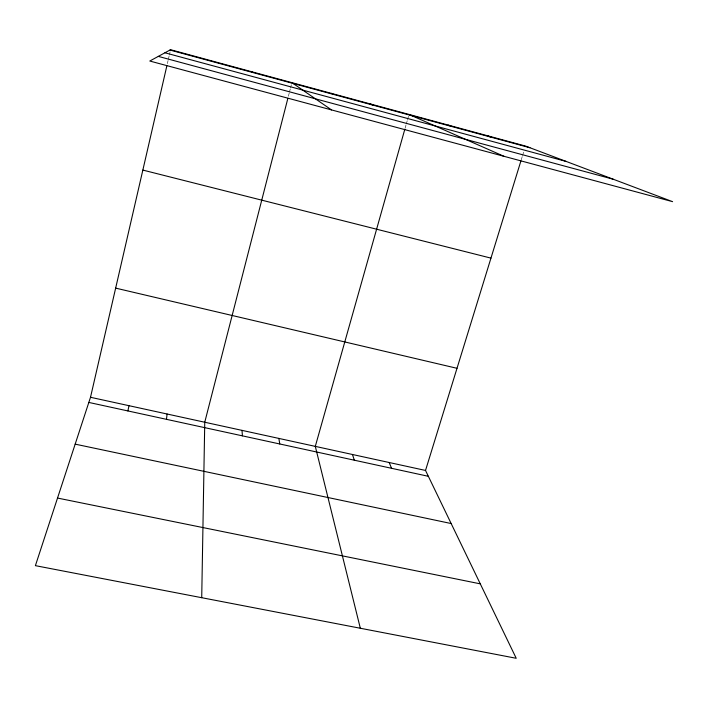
<?xml version="1.0" encoding="UTF-8"?>
<svg xmlns="http://www.w3.org/2000/svg" width="708" height="708" viewBox="0 0 708 708"><rect width="100%" height="100%" fill="white"/><g stroke="black" fill="none" stroke-linecap="round" stroke-linejoin="round"><path stroke-width="0.53" stroke-dasharray="3.54 2.66" d="M167.362 63.667L168.106 60.445M168.354 59.375L169.097 56.153M169.345 55.082L170.088 51.861M288.404 96.261L289.209 93.12M289.475 92.075L290.28 88.925M290.554 87.88L291.36 84.739M405.153 128.095L406.038 124.935M406.339 123.891L407.224 120.741M407.525 119.687L408.711 115.484M521.274 159.76L522.247 156.592M522.566 155.539L523.867 151.326"/><path stroke-width="1.06" d="M211.497 61.322L211.497 60.817M201.718 597.702L204.754 422.234L287.864 98.359M166.477 419.331L167.088 414.012M127.874 410.932L129.015 405.693M520.946 160.813L425.526 470.448L516.229 658.29L35.4 565.657L90.509 397.285L166.867 65.809M404.852 129.139L315.299 446.376L360.328 628.253M57.525 498.06L480.29 583.852M75.172 444.137L451.164 523.539M90.509 397.285L425.526 470.448M88.827 402.436L428.358 476.307M115.661 288.121L457.005 368.302M142.848 170.079L490.954 258.128M158.309 56.392L613.216 179.221M169.964 50.047L529.956 147.742M164.937 52.781L566.152 161.433M487.122 135.644L491.06 137.184M448.297 125.104L451.695 126.502M409.003 114.439L503.972 156.309M370.426 103.961L372.735 105.076M331.388 93.368L333.141 94.332M291.9 82.641L331.548 109.926M251.933 71.8L252.535 72.455M389.188 462.51L391.551 468.307M352.451 454.483L354.336 460.209M278.855 438.411L279.766 443.978M242.003 430.367L242.419 435.854M170.575 49.71L149.786 61.03L672.6 201.665L525.495 146.06L170.575 49.71"/></g></svg>
